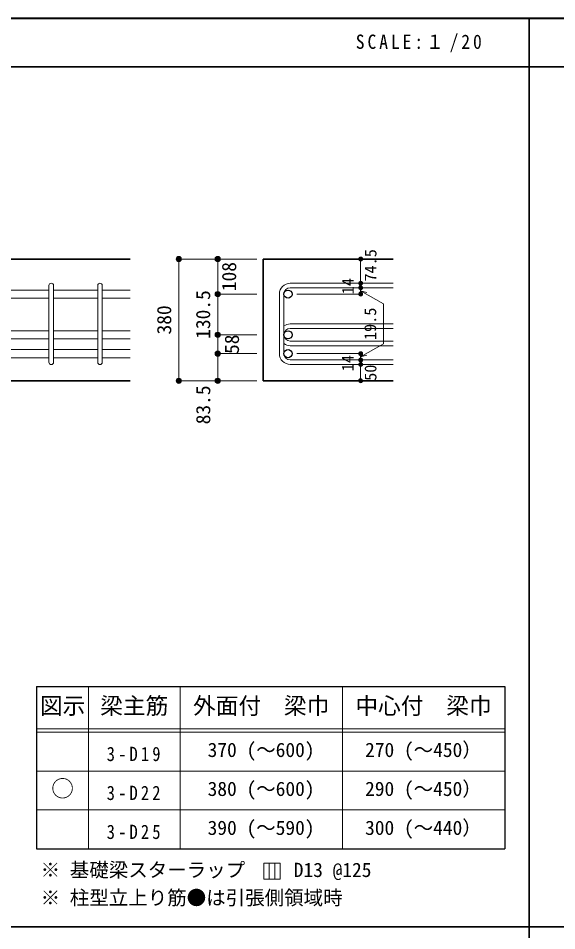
# Model space of a CAD drawing. Units: millimetres at full size, sheet at 1:20; some dimension numbers follow another scale. Extents: x -3982 to 3969, y -2797 to 2801.
# Drawn here: x -2324 to -665, y -10 to 2801 of the extents above; entities that cross this region are included whole.
import ezdxf
from ezdxf.enums import TextEntityAlignment as Align

# ---------------------------------------------------------------- set-up
doc = ezdxf.new("R2010")
doc.units = ezdxf.units.MM
doc.header["$LTSCALE"] = 20
doc.header["$PDMODE"] = 32
doc.header["$PDSIZE"] = 12
for name, color, linetype, lineweight in [('6-1_躯体線', 2, 'Continuous', 35), ('6-5_梁主筋', 7, 'Continuous', 18), ('6-6_S.T.P.', 7, 'Continuous', 18), ('6-7_文字', 7, 'Continuous', 18), ('6-D_寸法', 4, 'Continuous', 9), ('6-E_枠', 7, 'Continuous', 18), ('F-0_枠', 6, 'Continuous', 40)]:
    doc.layers.add(name, color=color, linetype=linetype, lineweight=lineweight)
doc.styles.add('ＭＳ ゴシック', font='')
doc.styles.get('ＭＳ ゴシック').set_extended_font_data('MS Gothic')

msp = doc.modelspace()

# ---------------------------------------------------------------- linework, layer by layer
at = {"layer": '6-1_躯体線'}
for p, q in [((-1978.87, 2059.12), (-3128.87, 2059.12)), ((-1569.2, 2059.12), (-1169.2, 2059.12)), ((-1569.2, 2059.12), (-1569.2, 1684.12)), ((-1978.87, 1684.12), (-2378.87, 1684.12)), ((-1569.2, 1684.12), (-1169.2, 1684.12))]:
    msp.add_line(p, q, dxfattribs=at)
at = {"layer": '6-5_梁主筋'}
for p, q in [((-2228.87, 1963.51), (-2364.87, 1963.51)), ((-2078.87, 1963.51), (-2214.87, 1963.51)), ((-1978.87, 1963.51), (-2064.87, 1963.51)), ((-2228.87, 1938.51), (-2364.87, 1938.51)), ((-2078.87, 1938.51), (-2214.87, 1938.51)), ((-1978.87, 1938.51), (-2064.87, 1938.51)), ((-2228.87, 1838.12), (-2364.87, 1838.12)), ((-2078.87, 1838.12), (-2214.87, 1838.12)), ((-1978.87, 1838.12), (-2064.87, 1838.12)), ((-2228.87, 1813.12), (-2364.87, 1813.12)), ((-2078.87, 1813.12), (-2214.87, 1813.12)), ((-1978.87, 1813.12), (-2064.87, 1813.12)), ((-2228.87, 1780.12), (-2364.87, 1780.12)), ((-2078.87, 1780.12), (-2214.87, 1780.12)), ((-1978.87, 1780.12), (-2064.87, 1780.12)), ((-2228.87, 1755.12), (-2364.87, 1755.12)), ((-2078.87, 1755.12), (-2214.87, 1755.12)), ((-1978.87, 1755.12), (-2064.87, 1755.12))]:
    msp.add_line(p, q, dxfattribs=at)
at = {"layer": '6-5_梁主筋', "color": 3, "lineweight": 25}
for centre in [(-1492.7, 1951.01), (-1492.7, 1825.62), (-1492.7, 1767.62)]:
    msp.add_circle(centre, 12.5, dxfattribs=at)
at = {"layer": '6-6_S.T.P.'}
for p, q in [((-2228.87, 1741.12), (-2228.87, 1977.12)), ((-2214.87, 1741.12), (-2214.87, 1977.12)), ((-2078.87, 1741.12), (-2078.87, 1977.12)), ((-2064.87, 1741.12), (-2064.87, 1977.12)), ((-1485.7, 1984.51), (-1169.2, 1984.51)), ((-1485.7, 1970.51), (-1169.2, 1970.51)), ((-1519.2, 1951.01), (-1519.2, 1767.62)), ((-1505.2, 1951.01), (-1505.2, 1767.62)), ((-1485.7, 1859.12), (-1169.2, 1859.12)), ((-1485.7, 1845.12), (-1169.2, 1845.12)), ((-1485.7, 1806.12), (-1169.2, 1806.12)), ((-1485.7, 1792.12), (-1169.2, 1792.12)), ((-1485.7, 1748.12), (-1169.2, 1748.12)), ((-1485.7, 1734.12), (-1169.2, 1734.12))]:
    msp.add_line(p, q, dxfattribs=at)
for centre, radius, start, end in [((-2221.87, 1977.51), 7, 0, 180), ((-2071.87, 1977.51), 7, 0, 180), ((-1485.7, 1951.01), 33.5, 90, 180), ((-1485.7, 1951.01), 19.5, 90, 180), ((-1485.7, 1825.62), 33.5, 90, 125.59765), ((-1485.7, 1825.62), 19.5, 90, 180), ((-1485.7, 1825.62), 19.5, 180, 270), ((-1485.7, 1825.62), 33.5, 234.40235, 270), ((-1485.7, 1767.62), 33.5, 180, 270), ((-1485.7, 1767.62), 19.5, 180, 270), ((-2221.87, 1741.12), 7, 180, 0), ((-2071.87, 1741.12), 7, 180, 0)]:
    msp.add_arc(centre, radius, start, end, dxfattribs=at)
at = {"layer": '6-7_文字'}
for p, q in [((-1550.46, 198.5), (-1550.46, 148.5)), ((-1533.79, 198.5), (-1533.79, 148.5))]:
    msp.add_line(p, q, dxfattribs=at)
msp.add_lwpolyline([(-1567.13, 148.5), (-1517.13, 148.5), (-1517.13, 198.5), (-1567.13, 198.5)], close=True, dxfattribs=at)
at = {"layer": '6-D_寸法'}
for p, q in [((-1829.2, 2059.12), (-1829.2, 1684.12)), ((-1709.2, 2059.12), (-1709.2, 1951.01)), ((-1269.2, 1985.09), (-1269.2, 2059.12)), ((-1269.2, 1970.51), (-1269.2, 1984.51)), ((-1709.2, 1951.01), (-1589.2, 1951.01)), ((-1709.2, 1951.01), (-1709.2, 1825.62)), ((-1269.2, 1951.01), (-1465.29, 1951.01)), ((-1269.2, 1961.34), (-1199.14, 1920.89)), ((-1269.2, 1961.34), (-1249.88, 1956.16)), ((-1199.14, 1920.89), (-1199.14, 1798.32)), ((-1709.2, 1825.62), (-1589.2, 1825.62)), ((-1709.2, 1825.62), (-1709.2, 1767.62)), ((-1269.2, 1757.87), (-1199.14, 1798.32)), ((-1709.2, 1767.62), (-1589.2, 1767.62)), ((-1709.2, 1684.12), (-1709.2, 1767.62)), ((-1269.2, 1767.62), (-1465.29, 1767.62)), ((-1269.2, 1748.12), (-1269.2, 1767.62)), ((-1269.2, 1757.87), (-1249.88, 1763.05)), ((-1269.2, 1734.12), (-1269.2, 1748.12)), ((-1269.2, 1684.12), (-1269.2, 1734.12)), ((-1829.2, 1684.12), (-1719.33, 1684.12)), ((-1829.2, 1684.12), (-1709.2, 1684.12)), ((-1709.2, 1684.12), (-1589.2, 1684.12))]:
    msp.add_line(p, q, dxfattribs=at)
for points in [[(-1829.2, 2059.12), (-1709.2, 2059.12), (-1589.2, 2059.12)], [(-1269.2, 1971.09), (-1269.2, 1951.01), (-1269.2, 1971.09)]]:
    msp.add_lwpolyline(points, dxfattribs=at)
for centre, radius in [((-1829.2, 2059.12), 8), ((-1829.2, 2059.12), 7.2), ((-1829.2, 2059.12), 6.4), ((-1829.2, 2059.12), 5.6), ((-1829.2, 2059.12), 4.8), ((-1829.2, 2059.12), 4), ((-1829.2, 2059.12), 3.2), ((-1829.2, 2059.12), 2.4), ((-1829.2, 2059.12), 1.6), ((-1829.2, 2059.12), 0.8), ((-1709.2, 2059.12), 8), ((-1709.2, 2059.12), 7.2), ((-1709.2, 2059.12), 6.4), ((-1709.2, 2059.12), 5.6), ((-1709.2, 2059.12), 4.8), ((-1709.2, 2059.12), 4), ((-1709.2, 2059.12), 3.2), ((-1709.2, 2059.12), 2.4), ((-1709.2, 2059.12), 1.6), ((-1709.2, 2059.12), 0.8), ((-1269.2, 2059.12), 4), ((-1269.2, 2059.12), 3.6), ((-1269.2, 2059.12), 3.2), ((-1269.2, 2059.12), 2.8), ((-1269.2, 2059.12), 2.4), ((-1269.2, 2059.12), 2), ((-1269.2, 2059.12), 1.6), ((-1269.2, 2059.12), 1.2), ((-1269.2, 2059.12), 0.8), ((-1269.2, 2059.12), 0.4), ((-1269.2, 1984.51), 4), ((-1269.2, 1970.51), 4), ((-1269.2, 1984.51), 3.6), ((-1269.2, 1970.51), 3.6), ((-1269.2, 1984.51), 3.2), ((-1269.2, 1970.51), 3.2), ((-1269.2, 1984.51), 2.8), ((-1269.2, 1970.51), 2.8), ((-1269.2, 1984.51), 2.4), ((-1269.2, 1970.51), 2.4), ((-1269.2, 1984.51), 2), ((-1269.2, 1970.51), 2), ((-1269.2, 1984.51), 1.6), ((-1269.2, 1970.51), 1.6), ((-1269.2, 1984.51), 1.2), ((-1269.2, 1970.51), 1.2), ((-1269.2, 1984.51), 0.8), ((-1269.2, 1970.51), 0.8), ((-1269.2, 1984.51), 0.4), ((-1269.2, 1970.51), 0.4), ((-1709.2, 1951.01), 8), ((-1709.2, 1951.01), 7.2), ((-1709.2, 1951.01), 6.4), ((-1709.2, 1951.01), 5.6), ((-1709.2, 1951.01), 4.8), ((-1709.2, 1951.01), 4), ((-1709.2, 1951.01), 3.2), ((-1709.2, 1951.01), 2.4), ((-1709.2, 1951.01), 1.6), ((-1709.2, 1951.01), 0.8), ((-1269.2, 1951.01), 4), ((-1269.2, 1951.01), 3.6), ((-1269.2, 1951.01), 3.2), ((-1269.2, 1951.01), 2.8), ((-1269.2, 1951.01), 2.4), ((-1269.2, 1951.01), 2), ((-1269.2, 1951.01), 1.6), ((-1269.2, 1951.01), 1.2), ((-1269.2, 1951.01), 0.8), ((-1269.2, 1951.01), 0.4), ((-1709.2, 1825.62), 8), ((-1709.2, 1825.62), 7.2), ((-1709.2, 1825.62), 6.4), ((-1709.2, 1825.62), 5.6), ((-1709.2, 1825.62), 4.8), ((-1709.2, 1825.62), 4), ((-1709.2, 1825.62), 3.2), ((-1709.2, 1825.62), 2.4), ((-1709.2, 1825.62), 1.6), ((-1709.2, 1825.62), 0.8), ((-1709.2, 1767.62), 8), ((-1709.2, 1767.62), 7.2), ((-1709.2, 1767.62), 6.4), ((-1709.2, 1767.62), 5.6), ((-1709.2, 1767.62), 4.8), ((-1709.2, 1767.62), 4), ((-1269.2, 1767.62), 4), ((-1269.2, 1767.62), 3.6), ((-1709.2, 1767.62), 3.2), ((-1709.2, 1767.62), 2.4), ((-1709.2, 1767.62), 1.6), ((-1709.2, 1767.62), 0.8), ((-1269.2, 1748.12), 4), ((-1269.2, 1748.12), 3.6), ((-1269.2, 1767.62), 3.2), ((-1269.2, 1748.12), 3.2), ((-1269.2, 1767.62), 2.8), ((-1269.2, 1748.12), 2.8), ((-1269.2, 1767.62), 2.4), ((-1269.2, 1748.12), 2.4), ((-1269.2, 1767.62), 2), ((-1269.2, 1748.12), 2), ((-1269.2, 1767.62), 1.6), ((-1269.2, 1748.12), 1.6), ((-1269.2, 1767.62), 1.2), ((-1269.2, 1748.12), 1.2), ((-1269.2, 1767.62), 0.8), ((-1269.2, 1748.12), 0.8), ((-1269.2, 1767.62), 0.4), ((-1269.2, 1748.12), 0.4), ((-1269.2, 1734.12), 4), ((-1269.2, 1734.12), 3.6), ((-1269.2, 1734.12), 3.2), ((-1269.2, 1734.12), 2.8), ((-1269.2, 1734.12), 2.4), ((-1269.2, 1734.12), 2), ((-1269.2, 1734.12), 1.6), ((-1269.2, 1734.12), 1.2), ((-1269.2, 1734.12), 0.8), ((-1269.2, 1734.12), 0.4), ((-1829.2, 1684.12), 8), ((-1829.2, 1684.12), 7.2), ((-1829.2, 1684.12), 6.4), ((-1829.2, 1684.12), 5.6), ((-1829.2, 1684.12), 4.8), ((-1829.2, 1684.12), 4), ((-1829.2, 1684.12), 3.2), ((-1709.2, 1684.12), 8), ((-1709.2, 1684.12), 7.2), ((-1709.2, 1684.12), 6.4), ((-1709.2, 1684.12), 5.6), ((-1709.2, 1684.12), 4.8), ((-1709.2, 1684.12), 4), ((-1709.2, 1684.12), 3.2), ((-1269.2, 1684.12), 4), ((-1269.2, 1684.12), 3.6), ((-1269.2, 1684.12), 3.2), ((-1269.2, 1684.12), 2.8), ((-1829.2, 1684.12), 2.4), ((-1829.2, 1684.12), 1.6), ((-1829.2, 1684.12), 0.8), ((-1709.2, 1684.12), 2.4), ((-1709.2, 1684.12), 1.6), ((-1709.2, 1684.12), 0.8), ((-1269.2, 1684.12), 2.4), ((-1269.2, 1684.12), 2), ((-1269.2, 1684.12), 1.6), ((-1269.2, 1684.12), 1.2), ((-1269.2, 1684.12), 0.8), ((-1269.2, 1684.12), 0.4)]:
    msp.add_circle(centre, radius, dxfattribs=at)
at = {"layer": '6-D_寸法', "color": 7}
for p in [(-1829.2, 2059.12), (-1709.2, 2059.12), (-1269.2, 2059.12), (-1269.2, 1984.51), (-1269.2, 1970.51), (-1709.2, 1951.01), (-1269.2, 1951.01), (-1709.2, 1825.62), (-1709.2, 1767.62), (-1269.2, 1767.62), (-1269.2, 1748.12), (-1269.2, 1734.12), (-1829.2, 1684.12), (-1709.2, 1684.12), (-1269.2, 1684.12)]:
    msp.add_point(p, dxfattribs=at)
at = {"layer": '6-E_枠', "color": 3, "lineweight": 25}
for p, q in [((-2267.02, 741.85), (-2267.02, 241.85)), ((-2267.02, 741.85), (-825.33, 741.85)), ((-825.33, 741.85), (-825.33, 241.85)), ((-2267.02, 241.85), (-825.33, 241.85))]:
    msp.add_line(p, q, dxfattribs=at)
at = {"layer": '6-E_枠'}
for p, q in [((-2107.02, 741.85), (-2107.02, 241.85)), ((-1825.33, 741.85), (-1825.33, 241.85)), ((-1325.33, 741.85), (-1325.33, 241.85)), ((-2267.02, 611.85), (-825.33, 611.85)), ((-2267.02, 601.85), (-825.33, 601.85)), ((-2267.02, 481.85), (-825.33, 481.85)), ((-2267.02, 361.85), (-825.33, 361.85))]:
    msp.add_line(p, q, dxfattribs=at)
at = {"layer": 'F-0_枠'}
msp.add_line((-3981.92, 2800.77), (3969.4, 2800.77), dxfattribs=at)
at = {"layer": 'F-0_枠', "color": 2, "lineweight": 35}
for p, q in [((-749.76, 2800.77), (-749.76, -2796.83)), ((-3981.92, 2650.77), (2482.4, 2650.77)), ((2482.4, 1.97), (-3981.92, 1.97))]:
    msp.add_line(p, q, dxfattribs=at)

# ---------------------------------------------------------------- texts
at = {"layer": '6-7_文字', "color": 2, "style": 'ＭＳ ゴシック'}
for s, p in [('図示', (-2257.02, 641.85)), ('梁主筋', (-2071.17, 641.85)), ('外面付\u3000梁巾', (-1785.33, 641.85)), ('中心付\u3000梁巾', (-1285.33, 641.85)), ('○', (-2222.02, 386.85))]:
    msp.add_text(s, height=51.32, dxfattribs=at).set_placement(p, align=Align.BOTTOM_LEFT)
at = {"layer": '6-7_文字', "style": 'ＭＳ ゴシック'}
for s, p in [('370 (～600)', (-1740.33, 511.85)), ('270 (～450）', (-1255.33, 511.85)), ('380 (～600)', (-1740.33, 391.85)), ('290 (～450）', (-1255.33, 391.85)), ('390 (～590)', (-1740.33, 271.85)), ('300 (～440）', (-1255.33, 271.85)), ('※ 基礎梁スターラップ     D13 @125', (-2254.64, 142.13)), ('※ 柱型立上り筋●は引張側領域時', (-2254.64, 56.45))]:
    msp.add_text(s, height=43.99, dxfattribs=at).set_placement(p, align=Align.BOTTOM_LEFT)
at = {"layer": '6-7_文字', "color": 2, "insert": (-1283.99, 2695.77), "char_height": 43.99, "attachment_point": 7, "style": 'ＭＳ ゴシック'}
msp.add_mtext('\\T1.34;\\W0.9;SCALE:１/20', dxfattribs=at)
at = {"layer": '6-7_文字', "char_height": 43.99, "attachment_point": 7, "style": 'ＭＳ ゴシック'}
for s, insert in [('\\T1.38;\\W0.85;3-D19', (-2051.17, 511.85)), ('\\T1.38;\\W0.85;3-D22', (-2051.17, 391.85)), ('\\T1.38;\\W0.85;3-D25', (-2051.17, 271.85))]:
    msp.add_mtext(s, dxfattribs=dict(at, insert=insert))
at = {"layer": '6-D_寸法', "style": 'ＭＳ ゴシック'}
for s, height, p in [('74.5', 36.66, (-1209.28, 1989.75)), ('108', 43.99, (-1639.2, 1960.07)), ('14', 36.66, (-1279.2, 1950.62)), ('130.5', 43.99, (-1719.2, 1813.32)), ('380', 43.99, (-1839.2, 1826.62)), ('19.5', 36.66, (-1210.22, 1809.61)), ('58', 43.99, (-1630.53, 1766.62)), ('14', 36.66, (-1279.59, 1713.44)), ('50', 36.66, (-1209.36, 1683.95)), ('83.5', 43.99, (-1718.89, 1549.96))]:
    msp.add_text(s, height=height, rotation=90, dxfattribs=at).set_placement(p, align=Align.BOTTOM_LEFT)

doc.saveas('drawing.dxf')
